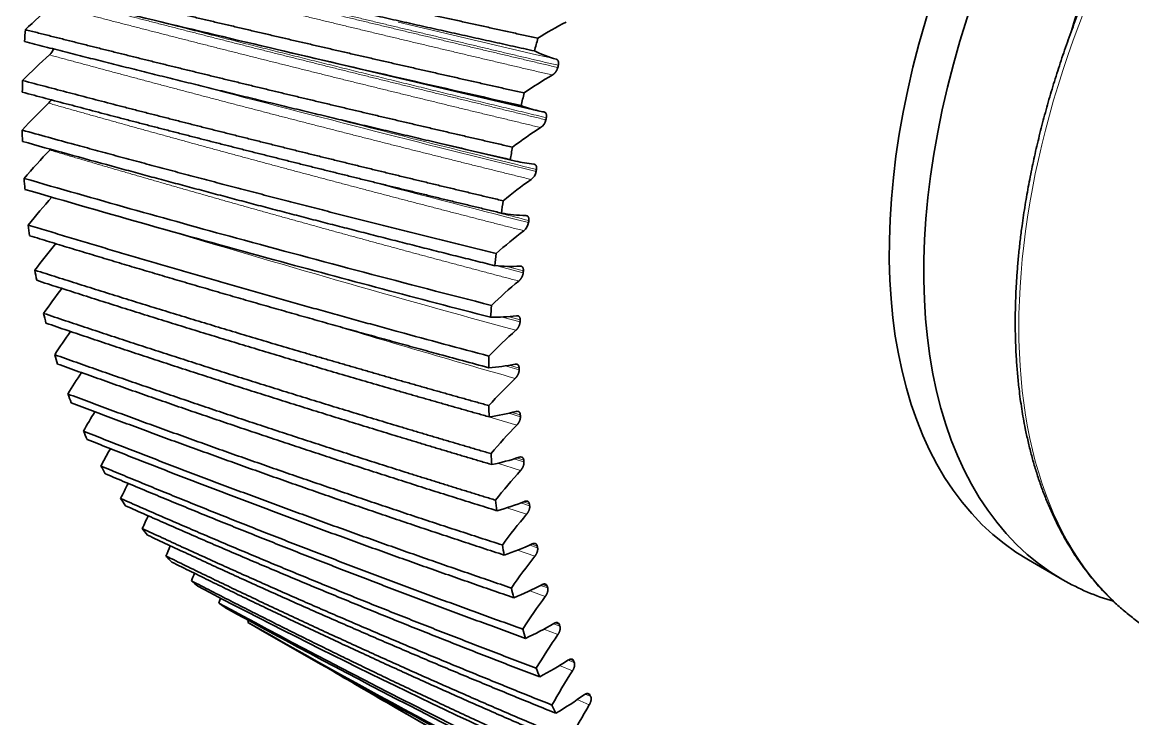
# Model space of a CAD drawing. Extents: x 228 to 1870, y -35 to 994.
# Drawn here: x 810.9 to 901.8, y 823.6 to 880.5 of the extents above; entities that cross this region are included whole.
import ezdxf

# ---------------------------------------------------------------- set-up
doc = ezdxf.new("R2010")
doc.units = 0
doc.layers.get('0').update_dxf_attribs({"lineweight": 13})

# ---------------------------------------------------------------- blocks, each defined once
blk = doc.blocks.new('BLOCK15')
at = {"color": 7, "lineweight": 35}
for p, q in [((-11.215, -50.783), (10.165, -55.798)), ((11.762, -52.258), (11.784, -52.17)), ((11.784, -52.17), (11.806, -52.082)), ((10.789, -56.539), (10.807, -56.451)), ((10.807, -56.451), (10.825, -56.364)), ((-29.747, -58.948), (-29.806, -59.013)), ((2.054, -58.444), (8.306, -59.91)), ((9.83, -60.167), (9.794, -60.161)), ((9.991, -60.773), (10.006, -60.686)), ((10.006, -60.686), (10.021, -60.6)), ((9.372, -64.948), (9.383, -64.863)), ((9.383, -64.863), (9.394, -64.778)), ((8.933, -69.053), (8.94, -68.97)), ((8.94, -68.97), (8.947, -68.886)), ((8.675, -73.075), (8.678, -72.993)), ((8.678, -72.993), (8.682, -72.912)), ((8.598, -76.923), (8.598, -76.843)), ((8.598, -77.002), (8.598, -76.923)), ((8.7, -80.746), (8.696, -80.669)), ((8.704, -80.824), (8.7, -80.746)), ((8.984, -84.453), (8.977, -84.378)), ((8.992, -84.527), (8.984, -84.453)), ((9.45, -88.031), (9.438, -87.959)), ((9.461, -88.103), (9.45, -88.031)), ((10.094, -91.471), (10.079, -91.402)), ((10.109, -91.54), (10.094, -91.471)), ((53.111, -94.172), (50.283, -92.539)), ((10.917, -94.763), (10.898, -94.697)), ((10.936, -94.829), (10.917, -94.763)), ((-15.84, -95.668), (-15.975, -96.066)), ((-13.545, -97.49), (-13.594, -97.651)), ((-13.158, -97.908), (-12.43, -98.328)), ((11.915, -97.896), (11.893, -97.834)), ((11.937, -97.959), (11.915, -97.896)), ((13.086, -100.862), (13.06, -100.803)), ((13.111, -100.921), (13.086, -100.862)), ((14.425, -103.652), (14.396, -103.596)), ((-2.238, -104.212), (0.837, -105.987)), ((14.454, -103.707), (14.425, -103.652))]:
    blk.add_line(p, q, dxfattribs=at)
at = {"color": 7, "lineweight": 13}
for p, q in [((6.784, -68.484), (8.933, -69.053)), ((7.585, -68.526), (8.947, -68.886)), ((7.208, -72.672), (8.675, -73.075)), ((7.69, -72.64), (8.682, -72.912)), ((7.452, -76.674), (8.598, -77.002)), ((7.807, -76.618), (8.598, -76.843)), ((5.742, -80.722), (8.404, -81.52)), ((7.755, -80.54), (8.704, -80.824)), ((8.036, -80.472), (8.696, -80.669)), ((8.178, -84.273), (8.992, -84.527)), ((8.408, -84.201), (8.977, -84.378)), ((6.833, -84.637), (8.717, -85.227)), ((8.747, -87.87), (9.461, -88.103)), ((8.937, -87.796), (9.438, -87.959)), ((7.593, -88.274), (9.211, -88.805)), ((8.462, -91.75), (9.886, -92.241)), ((9.473, -91.322), (10.109, -91.54)), ((9.631, -91.249), (10.079, -91.402)), ((9.463, -95.065), (10.74, -95.527)), ((10.359, -94.621), (10.936, -94.829)), ((10.494, -94.552), (10.898, -94.697)), ((11.409, -97.758), (11.937, -97.959)), ((11.531, -97.697), (11.893, -97.834)), ((10.61, -98.211), (11.769, -98.652)), ((12.626, -100.727), (13.111, -100.921)), ((12.739, -100.675), (13.06, -100.803)), ((11.907, -101.181), (12.971, -101.608)), ((14.01, -103.521), (14.454, -103.707)), ((14.117, -103.48), (14.396, -103.596)), ((13.356, -103.969), (14.343, -104.386))]:
    blk.add_line(p, q, dxfattribs=at)
at = {"color": 7, "lineweight": 35}
for centre, radius, start, end in [((403.003, 1716.785), 1815.454, 256.152178, 256.811121), ((-3.187, -79.25), 41.533, 129.45526, 133.57321), ((25.96, -74.8), 29.534, 117.23245, 122.40519), ((-30.551, -50.417), 1.077, 311.42349, 342.73883), ((512.172, 2182.352), 2293.649, 256.809488, 257.321704), ((-0.72, -83.975), 43.823, 131.64064, 135.61374), ((14.59, -41.2), 10.799, 243.99486, 254.11187), ((27.297, -80.563), 31.971, 119.99201, 124.89831), ((1.877, -88.386), 45.976, 133.74586, 137.59383), ((-30.726, -54.329), 1.171, 313.95001, 330.84), ((12.782, -44.696), 11.407, 249.40558, 256.73126), ((12.445, -46.112), 9.951, 256.74693, 259.46563), ((28.92, -86.186), 34.444, 122.60596, 127.27437), ((9.787, -56.322), 1.025, 304.00239, 347.8215), ((286.523, 1093.737), 1194.392, 254.529552, 254.742277), ((285.883, 1078.452), 1180.381, 254.374456, 254.743706), ((4.564, -92.458), 47.957, 135.78154, 139.52272), ((482.025, 1987.683), 2101.668, 256.798495, 256.9612), ((11.156, -47.764), 12.476, 254.7076, 256.79881), ((10.975, -48.589), 11.632, 256.73973, 264.17169), ((8.974, -60.582), 1.035, 305.88102, 349.38806), ((284.182, 1029.661), 1135.858, 253.841838, 254.752968), ((30.804, -91.63), 36.92, 125.08966, 129.54685), ((283.789, 1015.473), 1122.97, 253.675481, 254.757177), ((7.299, -96.169), 49.73, 137.96542, 141.40757), ((9.404, -51.78), 12.592, 259.67335, 268.80456), ((9.124, -64.716), 0.347, 76.22466, 87.22755), ((8.346, -64.786), 1.04, 307.66485, 351.03222), ((334.292, 1213.834), 1326.726, 254.756755, 255.688386), ((32.921, -96.856), 39.364, 127.45747, 131.72816), ((11.054, -100.288), 52.546, 140.22296, 143.22932), ((332.788, 1194.867), 1308.935, 254.752331, 255.554772), ((7.902, -54.959), 13.571, 264.55381, 273.23989), ((8.682, -68.851), 0.343, 76.18755, 92.16816), ((35.236, -101.829), 41.738, 129.72274, 133.8298), ((14.221, -103.506), 54.342, 142.37884, 145.04565), ((6.473, -57.947), 14.743, 269.20532, 277.42446), ((8.42, -72.905), 0.341, 76.22986, 96.99237), ((17.248, -106.235), 55.736, 144.47964, 146.84615), ((328.335, 1134.466), 1252.486, 254.742859, 255.093017), ((37.715, -106.514), 44.007, 131.89779, 135.86237), ((327.143, 1116.944), 1236.172, 254.741648, 254.947927), ((20.122, -108.501), 56.742, 146.54169, 148.63655), ((5.098, -60.742), 16.105, 273.61244, 281.36079), ((8.339, -76.866), 0.341, 76.33601, 101.67036), ((40.318, -110.883), 46.135, 133.99401, 137.83568), ((22.819, -110.317), 57.357, 148.57908, 150.42326), ((3.759, -63.343), 17.655, 277.77011, 285.05782), ((8.442, -80.722), 0.343, 76.47217, 106.18884), ((43.007, -114.91), 48.087, 136.02193, 139.75888), ((25.312, -111.701), 57.578, 150.60475, 152.2129), ((2.444, -65.756), 19.385, 281.68151, 288.52875), ((8.726, -84.462), 0.347, 76.61104, 110.54071), ((45.743, -118.576), 49.83, 137.9913, 141.64052), ((27.582, -112.67), 57.403, 152.63135, 154.01225), ((1.145, -67.99), 21.284, 285.35588, 291.78933), ((29.614, -113.248), 56.839, 154.67025, 155.82826), ((48.486, -121.864), 51.336, 139.91123, 143.48869), ((31.402, -113.463), 55.9, 156.73502, 157.66808), ((-0.143, -70.058), 23.337, 288.80645, 294.85653), ((51.2, -124.764), 52.579, 141.79022, 145.31105), ((32.95, -113.345), 54.61, 158.83847, 159.53916), ((10.653, -94.751), 0.25, 12.34707, 67.6253), ((262.104, 440.753), 604.153, 242.409446, 245.834219), ((-1.418, -71.973), 25.527, 292.04889, 297.74764), ((267.884, 425.953), 594.207, 241.463916, 244.937114), ((53.851, -127.27), 53.537, 143.63631, 147.11498), ((270.008, 422.306), 592.108, 241.178562, 244.661816), ((277.137, 410.547), 585.483, 240.226923, 243.743523), ((-2.673, -73.753), 27.832, 295.10001, 300.4796), ((11.659, -97.905), 0.244, 17.00636, 67.51161), ((279.75, 407.909), 584.504, 240.008147, 243.4622), ((56.409, -129.382), 54.194, 145.45717, 148.90764), ((-3.897, -75.417), 30.224, 297.97689, 303.06861), ((12.839, -100.891), 0.238, 21.78407, 67.17472), ((287.562, 397.736), 579.6, 239.418001, 239.999903), ((58.845, -131.104), 54.538, 147.26013, 150.69606), ((-5.072, -76.985), 32.676, 300.69629, 305.52994), ((14.189, -103.7), 0.232, 26.64918, 66.62351), ((288.731, 399.816), 581.986, 240.002688, 242.526053), ((61.138, -132.445), 54.563, 149.05236, 152.48722)]:
    blk.add_arc(centre, radius, start, end, dxfattribs=at)
at = {"color": 7, "lineweight": 13}
for centre, radius, start, end in [((649.464, 2697.982), 2822.579, 256.670208, 256.939826), ((438.188, 1675.423), 1788.219, 255.212939, 256.14568), ((463.556, 1778.543), 1894.239, 255.576387, 256.147162), ((421.655, 1552.717), 1669.376, 255.19412, 255.701806), ((443.998, 1642.06), 1761.3, 255.566738, 255.714608), ((328.713, 1097.95), 1214.719, 253.278057, 254.707137), ((325.231, 1033.003), 1155.035, 253.256257, 254.072956)]:
    blk.add_arc(centre, radius, start, end, dxfattribs=at)
blk.add_ellipse((88.388, -51.031), major_axis=(-27.5, -47.631), ratio=0.57735, start_param=3.141633, end_param=6.283225, dxfattribs=at)
at = {"color": 7, "lineweight": 35}
for centre, major_axis, start_param, end_param in [((77.782, -44.907), (27.5, 47.631), 0.785398, 3.141633), ((80.61, -46.54), (27.5, 47.631), 0.785398, 3.141633), ((80.61, -46.54), (20.5, 35.507), 1.1765, 1.965092), ((32.527, -18.779), (-45.685, -79.128), 5.406953, 5.419509), ((70.711, -40.825), (45.685, 79.128), 2.001149, 2.013706), ((32.527, -18.779), (-45.685, -79.128), 5.461118, 5.473675), ((70.711, -40.825), (45.685, 79.128), 2.055315, 2.067871), ((32.527, -18.779), (-45.685, -79.128), 5.515284, 5.52784), ((70.711, -40.825), (45.685, 79.128), 2.10948, 2.122036), ((32.527, -18.779), (-45.685, -79.128), 5.569449, 5.582005), ((70.711, -40.825), (45.685, 79.128), 2.163645, 2.176202), ((32.527, -18.779), (-45.685, -79.128), 5.623614, 5.636171), ((70.711, -40.825), (45.685, 79.128), 2.217811, 2.230367), ((32.527, -18.779), (-45.685, -79.128), 5.67778, 5.690336), ((70.711, -40.825), (45.685, 79.128), 2.271976, 2.284533), ((32.527, -18.779), (-45.685, -79.128), 5.731945, 5.744502), ((32.527, -18.779), (-45.685, -79.128), 5.786111, 5.798667), ((70.711, -40.825), (45.685, 79.128), 2.326142, 2.338698), ((32.527, -18.779), (-45.685, -79.128), 5.840276, 5.852832), ((70.711, -40.825), (45.685, 79.128), 2.380307, 2.392863), ((32.527, -18.779), (-45.685, -79.128), 5.894441, 5.906998), ((70.711, -40.825), (45.685, 79.128), 2.434472, 2.447029), ((32.527, -18.779), (-45.685, -79.128), 5.948607, 5.961163), ((32.527, -18.779), (-45.685, -79.128), 6.002772, 6.015329), ((70.711, -40.825), (45.685, 79.128), 2.488638, 2.501194), ((32.527, -18.779), (-45.685, -79.128), 6.056937, 6.069494), ((70.711, -40.825), (45.685, 79.128), 2.542803, 2.55536), ((32.527, -18.779), (-45.685, -79.128), 6.111103, 6.123659), ((32.527, -18.779), (-45.685, -79.128), 6.165268, 6.177825), ((80.61, -46.54), (27.5, 47.631), 3.141633, 3.282226), ((70.711, -40.825), (45.685, 79.128), 2.596968, 2.609525), ((32.527, -18.779), (-45.685, -79.128), 6.219434, 6.23199), ((32.527, -18.779), (-45.685, -79.128), 6.273599, 6.283185), ((70.711, -40.825), (45.685, 79.128), 2.651134, 2.66369), ((70.711, -40.825), (45.685, 79.128), 2.705299, 2.717856), ((70.711, -40.825), (45.685, 79.128), 2.759465, 2.772021)]:
    blk.add_ellipse(centre, major_axis=major_axis, ratio=0.57735, start_param=start_param, end_param=end_param, dxfattribs=at)
for points, degree, knots in [([(87.888, -6.074), (87.666, -6.203), (87.221, -6.464), (86.557, -6.867), (85.894, -7.283), (85.231, -7.711), (84.57, -8.152), (83.91, -8.605), (83.251, -9.07), (82.604, -9.54), (81.968, -10.014), (81.219, -10.587), (80.349, -11.274), (79.364, -12.084), (78.384, -12.919), (77.524, -13.68), (76.78, -14.359), (76.149, -14.948), (75.521, -15.547), (74.897, -16.157), (74.276, -16.777), (73.66, -17.406), (73.048, -18.045), (72.44, -18.693), (71.837, -19.351), (71.239, -20.018), (70.646, -20.693), (70.058, -21.378), (69.475, -22.07), (68.897, -22.771), (68.325, -23.48), (67.759, -24.197), (67.199, -24.922), (66.644, -25.654), (66.096, -26.393), (65.555, -27.14), (65.02, -27.893), (64.491, -28.652), (63.969, -29.419), (63.455, -30.191), (62.947, -30.969), (62.447, -31.753), (61.954, -32.543), (61.469, -33.337), (60.991, -34.137), (60.521, -34.942), (60.059, -35.751), (59.605, -36.565), (59.16, -37.382), (58.722, -38.204), (58.294, -39.029), (57.873, -39.858), (57.462, -40.69), (57.059, -41.525), (56.666, -42.362), (56.281, -43.202), (55.905, -44.045), (55.539, -44.889), (55.182, -45.735), (54.835, -46.582), (54.497, -47.431), (54.169, -48.281), (53.851, -49.132), (53.542, -49.983), (53.244, -50.835), (52.956, -51.686), (52.677, -52.538), (52.409, -53.389), (52.151, -54.239), (51.904, -55.088), (51.667, -55.937), (51.441, -56.784), (51.225, -57.629), (51.019, -58.473), (50.825, -59.314), (50.641, -60.153), (50.468, -60.99), (50.306, -61.824), (50.155, -62.654), (50.013, -63.493), (49.88, -64.341), (49.741, -65.313), (49.603, -66.398), (49.475, -67.594), (49.371, -68.78), (49.3, -69.83), (49.254, -70.745), (49.225, -71.527), (49.208, -72.304), (49.203, -73.074), (49.208, -73.839), (49.225, -74.597), (49.254, -75.348), (49.291, -76.055), (49.336, -76.716), (49.387, -77.333), (49.445, -77.945), (49.52, -78.626), (49.615, -79.374), (49.735, -80.187), (49.869, -80.99), (50.004, -81.7), (50.133, -82.319), (50.253, -82.852), (50.379, -83.378), (50.512, -83.899), (50.653, -84.414), (50.801, -84.922), (50.956, -85.425), (51.119, -85.926), (51.291, -86.424), (51.473, -86.924), (51.665, -87.424), (51.867, -87.921), (52.077, -88.412), (52.295, -88.894), (52.52, -89.37), (52.753, -89.837), (52.994, -90.296), (53.283, -90.822), (53.644, -91.438), (54.085, -92.139), (54.568, -92.845), (55.072, -93.527), (55.559, -94.136), (56.025, -94.677), (56.448, -95.14), (56.868, -95.571), (57.281, -95.973), (57.705, -96.362), (58.135, -96.735), (58.573, -97.091), (59.016, -97.433), (59.469, -97.76), (59.932, -98.075), (60.404, -98.377), (60.726, -98.569), (60.888, -98.662)], 3, [0, 0, 0, 0, 0.770653, 1.547432, 2.330283, 3.119144, 3.913946, 4.71462, 5.521086, 6.333246, 7.113923, 7.89962, 9.162872, 10.438364, 11.725719, 13.024548, 13.883535, 14.747229, 15.615363, 16.487933, 17.364674, 18.245569, 19.130364, 20.01902, 20.91128, 21.8071, 22.706237, 23.608622, 24.514018, 25.422341, 26.33336, 27.246978, 28.162974, 29.081237, 30.001546, 30.923782, 31.847733, 32.773267, 33.700177, 34.628323, 35.557507, 36.487575, 37.418335, 38.349626, 39.281263, 40.213078, 41.144893, 42.076531, 43.007822, 43.938581, 44.868648, 45.797831, 46.725978, 47.652889, 48.578424, 49.502378, 50.424612, 51.34492, 52.263181, 53.179176, 54.092795, 55.003815, 55.912137, 56.817533, 57.719919, 58.619057, 59.51488, 60.407144, 61.295796, 62.180586, 63.061473, 63.938206, 64.810785, 65.678928, 66.542634, 67.401634, 68.255956, 69.105316, 69.949759, 70.788998, 71.6583, 72.521819, 73.736684, 74.939369, 76.129562, 77.30702, 78.095866, 78.878724, 79.655512, 80.426172, 81.190658, 81.948923, 82.700933, 83.446628, 84.070394, 84.689522, 85.30421, 85.914415, 86.744722, 87.56658, 88.379998, 89.185037, 89.734226, 90.279505, 90.820971, 91.358388, 91.892148, 92.421922, 92.948125, 93.47042, 94.001007, 94.527847, 95.068863, 95.605997, 96.139291, 96.668823, 97.194682, 97.716951, 98.235728, 98.751111, 99.514866, 100.37862, 101.233872, 102.081197, 102.921237, 103.573896, 104.22287, 104.802126, 105.378698, 105.953301, 106.525791, 107.086865, 107.646469, 108.205091, 108.762822, 109.325035, 109.886944, 109.886944, 109.886944, 109.886944]), ([(11.806, -52.082), (11.82, -52.022), (11.829, -51.964), (11.832, -51.909), (11.826, -51.805), (11.798, -51.722), (11.778, -51.686), (11.74, -51.641), (11.691, -51.61), (11.673, -51.6), (11.654, -51.593), (11.634, -51.586)], 5, [0, 0, 0, 0, 0, 0, 0.525209, 0.525209, 0.525209, 1.046455, 1.046455, 1.046455, 1.316346, 1.316346, 1.316346, 1.316346, 1.316346, 1.316346]), ([(11.315, -52.874), (11.366, -52.843), (11.414, -52.809), (11.461, -52.77), (11.547, -52.684), (11.622, -52.581), (11.656, -52.525), (11.701, -52.438), (11.735, -52.349), (11.746, -52.319), (11.755, -52.288), (11.762, -52.258)], 5, [0, 0, 0, 0, 0, 0, 0.531407, 0.531407, 0.531407, 1.052069, 1.052069, 1.052069, 1.315353, 1.315353, 1.315353, 1.315353, 1.315353, 1.315353]), ([(10.825, -56.364), (10.838, -56.305), (10.844, -56.247), (10.844, -56.193), (10.833, -56.093), (10.801, -56.014), (10.779, -55.981), (10.738, -55.941), (10.686, -55.914), (10.667, -55.906), (10.647, -55.9), (10.626, -55.895)], 5, [0, 0, 0, 0, 0, 0, 0.525209, 0.525209, 0.525209, 1.046456, 1.046456, 1.046456, 1.316347, 1.316347, 1.316347, 1.316347, 1.316347, 1.316347]), ([(10.021, -60.6), (10.031, -60.542), (10.034, -60.485), (10.032, -60.433), (10.016, -60.337), (9.979, -60.262), (9.955, -60.232), (9.916, -60.2), (9.869, -60.179), (9.856, -60.175), (9.843, -60.171), (9.83, -60.167)], 5, [0, 0, 0, 0, 0, 0, 0.525209, 0.525209, 0.525209, 1.046456, 1.046456, 1.046456, 1.225369, 1.225369, 1.225369, 1.225369, 1.225369, 1.225369]), ([(9.394, -64.778), (9.401, -64.721), (9.403, -64.666), (9.398, -64.615), (9.377, -64.523), (9.335, -64.453), (9.309, -64.426), (9.272, -64.401), (9.229, -64.385), (9.222, -64.383), (9.215, -64.38), (9.207, -64.379)], 5, [0, 0, 0, 0, 0, 0, 0.525209, 0.525209, 0.525209, 1.046456, 1.046456, 1.046456, 1.148913, 1.148913, 1.148913, 1.148913, 1.148913, 1.148913]), ([(8.563, -69.726), (8.612, -69.684), (8.658, -69.639), (8.701, -69.591), (8.779, -69.49), (8.841, -69.377), (8.868, -69.318), (8.9, -69.228), (8.921, -69.14), (8.926, -69.11), (8.93, -69.081), (8.933, -69.053)], 5, [0, 0, 0, 0, 0, 0, 0.531407, 0.531407, 0.531407, 1.052069, 1.052069, 1.052069, 1.315353, 1.315353, 1.315353, 1.315353, 1.315353, 1.315353]), ([(8.947, -68.886), (8.952, -68.83), (8.951, -68.776), (8.943, -68.727), (8.918, -68.639), (8.872, -68.575), (8.844, -68.551), (8.809, -68.532), (8.77, -68.52), (8.768, -68.519), (8.766, -68.519), (8.763, -68.518)], 5, [0, 0, 0, 0, 0, 0, 0.525209, 0.525209, 0.525209, 1.046456, 1.046456, 1.046456, 1.077344, 1.077344, 1.077344, 1.077344, 1.077344, 1.077344]), ([(8.682, -72.912), (8.684, -72.857), (8.68, -72.805), (8.67, -72.758), (8.641, -72.677), (8.593, -72.62), (8.566, -72.599), (8.535, -72.583), (8.501, -72.574)], 5, [0, 0, 0, 0, 0, 0, 0.525209, 0.525209, 0.525209, 1.009498, 1.009498, 1.009498, 1.009498, 1.009498, 1.009498]), ([(8.327, -73.758), (8.375, -73.713), (8.421, -73.666), (8.463, -73.616), (8.538, -73.511), (8.596, -73.397), (8.62, -73.337), (8.649, -73.248), (8.666, -73.16), (8.671, -73.131), (8.673, -73.103), (8.675, -73.075)], 5, [0, 0, 0, 0, 0, 0, 0.531407, 0.531407, 0.531407, 1.052069, 1.052069, 1.052069, 1.315352, 1.315352, 1.315352, 1.315352, 1.315352, 1.315352]), ([(8.274, -77.693), (8.321, -77.646), (8.366, -77.596), (8.406, -77.545), (8.478, -77.437), (8.532, -77.321), (8.555, -77.261), (8.58, -77.172), (8.594, -77.086), (8.597, -77.057), (8.598, -77.029), (8.598, -77.002)], 5, [0, 0, 0, 0, 0, 0, 0.531407, 0.531407, 0.531407, 1.052069, 1.052069, 1.052069, 1.315352, 1.315352, 1.315352, 1.315352, 1.315352, 1.315352]), ([(8.598, -76.843), (8.598, -76.789), (8.591, -76.739), (8.579, -76.694), (8.547, -76.623), (8.5, -76.573), (8.476, -76.556), (8.449, -76.543), (8.42, -76.535)], 5, [0, 0, 0, 0, 0, 0, 0.525209, 0.525209, 0.525209, 0.944386, 0.944386, 0.944386, 0.944386, 0.944386, 0.944386]), ([(8.404, -81.52), (8.45, -81.47), (8.493, -81.419), (8.533, -81.365), (8.602, -81.255), (8.652, -81.138), (8.672, -81.079), (8.694, -80.99), (8.704, -80.905), (8.705, -80.877), (8.706, -80.85), (8.704, -80.824)], 5, [0, 0, 0, 0, 0, 0, 0.531407, 0.531407, 0.531407, 1.052069, 1.052069, 1.052069, 1.315353, 1.315353, 1.315353, 1.315353, 1.315353, 1.315353]), ([(8.696, -80.669), (8.694, -80.617), (8.685, -80.569), (8.67, -80.526), (8.637, -80.464), (8.59, -80.421), (8.569, -80.407), (8.547, -80.396), (8.522, -80.389)], 5, [0, 0, 0, 0, 0, 0, 0.525209, 0.525209, 0.525209, 0.8810633, 0.8810633, 0.8810633, 0.8810633, 0.8810633, 0.8810633]), ([(8.717, -85.227), (8.762, -85.176), (8.804, -85.122), (8.842, -85.067), (8.907, -84.955), (8.953, -84.837), (8.971, -84.778), (8.989, -84.69), (8.995, -84.607), (8.996, -84.579), (8.995, -84.553), (8.992, -84.527)], 5, [0, 0, 0, 0, 0, 0, 0.531407, 0.531407, 0.531407, 1.052069, 1.052069, 1.052069, 1.315352, 1.315352, 1.315352, 1.315352, 1.315352, 1.315352]), ([(8.977, -84.378), (8.971, -84.328), (8.96, -84.282), (8.943, -84.241), (8.909, -84.187), (8.863, -84.15), (8.845, -84.14), (8.827, -84.131), (8.807, -84.125)], 5, [0, 0, 0, 0, 0, 0, 0.525209, 0.525209, 0.525209, 0.8188419, 0.8188419, 0.8188419, 0.8188419, 0.8188419, 0.8188419]), ([(9.273, -87.732), (9.254, -87.726), (9.233, -87.722), (9.211, -87.72), (9.167, -87.721), (9.119, -87.73), (9.095, -87.736), (9.07, -87.744), (9.045, -87.753)], 5, [0.7571595, 0.7571595, 0.7571595, 0.7571595, 0.7571595, 0.7571595, 1.0464555, 1.0464555, 1.0464555, 1.3163465, 1.3163465, 1.3163465, 1.3163465, 1.3163465, 1.3163465]), ([(9.211, -88.805), (9.255, -88.751), (9.296, -88.696), (9.332, -88.639), (9.394, -88.525), (9.435, -88.407), (9.451, -88.348), (9.466, -88.261), (9.468, -88.18), (9.467, -88.153), (9.465, -88.128), (9.461, -88.103)], 5, [0, 0, 0, 0, 0, 0, 0.531407, 0.531407, 0.531407, 1.052069, 1.052069, 1.052069, 1.315353, 1.315353, 1.315353, 1.315353, 1.315353, 1.315353]), ([(9.438, -87.959), (9.43, -87.911), (9.417, -87.867), (9.397, -87.829), (9.362, -87.783), (9.318, -87.752), (9.304, -87.744), (9.289, -87.737), (9.273, -87.732)], 5, [0, 0, 0, 0, 0, 0, 0.525209, 0.525209, 0.525209, 0.7571595, 0.7571595, 0.7571595, 0.7571595, 0.7571595, 0.7571595]), ([(9.921, -91.201), (9.897, -91.193), (9.872, -91.188), (9.845, -91.187), (9.795, -91.191), (9.741, -91.205), (9.717, -91.212), (9.692, -91.222), (9.666, -91.233)], 5, [0.6952784, 0.6952784, 0.6952784, 0.6952784, 0.6952784, 0.6952784, 1.0464555, 1.0464555, 1.0464555, 1.3163465, 1.3163465, 1.3163465, 1.3163465, 1.3163465, 1.3163465]), ([(9.886, -92.241), (9.929, -92.186), (9.968, -92.129), (10.002, -92.071), (10.06, -91.955), (10.097, -91.838), (10.11, -91.779), (10.122, -91.694), (10.12, -91.614), (10.118, -91.589), (10.115, -91.564), (10.109, -91.54)], 5, [0, 0, 0, 0, 0, 0, 0.531407, 0.531407, 0.531407, 1.052069, 1.052069, 1.052069, 1.315352, 1.315352, 1.315352, 1.315352, 1.315352, 1.315352]), ([(10.079, -91.402), (10.069, -91.356), (10.053, -91.314), (10.031, -91.279), (9.996, -91.24), (9.954, -91.215), (9.943, -91.209), (9.932, -91.205), (9.921, -91.201)], 5, [0, 0, 0, 0, 0, 0, 0.5252089, 0.5252089, 0.5252089, 0.6952784, 0.6952784, 0.6952784, 0.6952784, 0.6952784, 0.6952784]), ([(10.748, -94.52), (10.72, -94.51), (10.69, -94.505), (10.658, -94.504), (10.602, -94.512), (10.542, -94.531), (10.517, -94.541), (10.492, -94.552), (10.467, -94.565)], 5, [0.632492, 0.632492, 0.632492, 0.632492, 0.632492, 0.632492, 1.0464555, 1.0464555, 1.0464555, 1.3163465, 1.3163465, 1.3163465, 1.3163465, 1.3163465, 1.3163465]), ([(10.74, -95.527), (10.781, -95.47), (10.818, -95.412), (10.851, -95.353), (10.905, -95.236), (10.937, -95.119), (10.948, -95.06), (10.956, -94.977), (10.95, -94.9), (10.947, -94.875), (10.942, -94.851), (10.936, -94.829)], 5, [0, 0, 0, 0, 0, 0, 0.531407, 0.531407, 0.531407, 1.052069, 1.052069, 1.052069, 1.315352, 1.315352, 1.315352, 1.315352, 1.315352, 1.315352]), ([(11.752, -97.68), (11.72, -97.668), (11.685, -97.662), (11.648, -97.663), (11.586, -97.675), (11.52, -97.7), (11.495, -97.712), (11.47, -97.724), (11.444, -97.739)], 5, [0.5680445, 0.5680445, 0.5680445, 0.5680445, 0.5680445, 0.5680445, 1.0464555, 1.0464555, 1.0464555, 1.3163465, 1.3163465, 1.3163465, 1.3163465, 1.3163465, 1.3163465]), ([(11.769, -98.652), (11.808, -98.593), (11.844, -98.534), (11.875, -98.474), (11.925, -98.356), (11.952, -98.24), (11.961, -98.183), (11.965, -98.101), (11.955, -98.027), (11.951, -98.003), (11.945, -97.98), (11.937, -97.959)], 5, [0, 0, 0, 0, 0, 0, 0.531407, 0.531407, 0.531407, 1.052069, 1.052069, 1.052069, 1.315352, 1.315352, 1.315352, 1.315352, 1.315352, 1.315352]), ([(12.931, -100.673), (12.93, -100.672), (12.928, -100.671), (12.926, -100.671), (12.89, -100.657), (12.849, -100.652), (12.808, -100.655), (12.742, -100.671), (12.671, -100.703), (12.646, -100.716), (12.621, -100.73), (12.595, -100.746)], 5, [0.5020515, 0.5020515, 0.5020515, 0.5020515, 0.5020515, 0.5020515, 0.5252089, 0.5252089, 0.5252089, 1.0464555, 1.0464555, 1.0464555, 1.3163465, 1.3163465, 1.3163465, 1.3163465, 1.3163465, 1.3163465]), ([(12.971, -101.608), (13.009, -101.548), (13.042, -101.487), (13.071, -101.427), (13.117, -101.308), (13.14, -101.193), (13.146, -101.137), (13.146, -101.057), (13.133, -100.986), (13.127, -100.963), (13.12, -100.941), (13.111, -100.921)], 5, [0, 0, 0, 0, 0, 0, 0.531407, 0.531407, 0.531407, 1.052069, 1.052069, 1.052069, 1.315353, 1.315353, 1.315353, 1.315353, 1.315353, 1.315353]), ([(14.281, -103.488), (14.275, -103.485), (14.269, -103.483), (14.262, -103.481), (14.22, -103.469), (14.173, -103.466), (14.131, -103.472), (14.064, -103.493), (13.992, -103.529), (13.967, -103.544), (13.942, -103.56), (13.917, -103.577)], 5, [0.4348337, 0.4348337, 0.4348337, 0.4348337, 0.4348337, 0.4348337, 0.5252089, 0.5252089, 0.5252089, 1.0464555, 1.0464555, 1.0464555, 1.3163465, 1.3163465, 1.3163465, 1.3163465, 1.3163465, 1.3163465]), ([(14.343, -104.386), (14.379, -104.324), (14.41, -104.263), (14.437, -104.202), (14.478, -104.083), (14.496, -103.969), (14.5, -103.914), (14.496, -103.836), (14.48, -103.768), (14.473, -103.746), (14.464, -103.726), (14.454, -103.707)], 5, [0, 0, 0, 0, 0, 0, 0.531407, 0.531407, 0.531407, 1.052069, 1.052069, 1.052069, 1.315353, 1.315353, 1.315353, 1.315353, 1.315353, 1.315353])]:
    blk.add_open_spline(points, degree=degree, knots=knots, dxfattribs=at)
for points in [[(10.132, -49.865), (1.826, -48.048), (-6.423, -46.216), (-14.612, -44.365), (-22.739, -42.489), (-30.804, -40.583)], [(-24.483, -43.123), (-17.688, -44.717), (-10.856, -46.289), (-3.987, -47.842), (2.917, -49.38), (9.855, -50.906)], [(9.005, -54.341), (0.801, -52.505), (-7.343, -50.649), (-15.427, -48.768), (-23.447, -46.856), (-31.403, -44.91)], [(8.059, -58.777), (-0.041, -56.914), (-8.079, -55.026), (-16.056, -53.108), (-23.968, -51.154), (-31.815, -49.16)], [(-31.883, -50.133), (-25.177, -51.853), (-18.429, -53.541), (-11.641, -55.2), (-4.813, -56.833), (2.054, -58.444)], [(7.297, -63.161), (-0.697, -61.264), (-8.629, -59.336), (-16.498, -57.373), (-24.301, -55.37), (-32.038, -53.321)], [(-32.062, -54.271), (-24.334, -56.339), (-16.547, -58.357), (-8.703, -60.331), (-0.805, -62.266), (7.147, -64.168)], [(6.72, -67.479), (-0.27, -65.761), (-7.218, -64.013), (-14.123, -62.232), (-20.982, -60.414), (-27.795, -58.555)], [(-24.719, -60.331), (-18.527, -62.02), (-12.297, -63.676), (-6.03, -65.301), (0.274, -66.898), (6.614, -68.469)], [(-1.259, -73.876), (-7.397, -72.201), (-13.498, -70.494), (-19.561, -68.751), (-25.585, -66.97), (-31.57, -65.148)], [(-31.463, -66.015), (-24.901, -68.036), (-18.291, -70.006), (-11.634, -71.93), (-4.931, -73.811), (1.817, -75.652)], [(6.122, -79.914), (-1.443, -77.809), (-8.942, -75.652), (-16.375, -73.441), (-23.74, -71.169), (-31.037, -68.834)], [(-30.887, -69.668), (-23.601, -72.028), (-16.254, -74.32), (-8.845, -76.549), (-1.378, -78.719), (6.146, -80.836)], [(6.301, -83.846), (-1.157, -81.671), (-8.548, -79.44), (-15.873, -77.15), (-23.129, -74.796), (-30.318, -72.372)], [(-30.125, -73.171), (-22.948, -75.619), (-15.709, -77.996), (-8.408, -80.306), (-1.049, -82.552), (6.369, -84.74)], [(6.669, -87.651), (-0.682, -85.4), (-7.966, -83.089), (-15.183, -80.714), (-22.332, -78.27), (-29.414, -75.754)], [(-29.179, -76.514), (-22.109, -79.057), (-14.978, -81.525), (-7.785, -83.921), (-0.532, -86.249), (6.781, -88.514)], [(7.224, -91.319), (-0.02, -88.986), (-7.198, -86.588), (-14.309, -84.122), (-21.352, -81.583), (-28.329, -78.968)], [(-28.051, -79.689), (-21.088, -82.331), (-14.063, -84.895), (-6.975, -87.383), (0.172, -89.8), (7.38, -92.149)], [(7.966, -94.84), (0.827, -92.418), (-6.246, -89.927), (-13.253, -87.364), (-20.192, -84.725), (-27.065, -82.006)], [(-26.747, -82.684), (-19.888, -85.432), (-12.967, -88.097), (-5.983, -90.683), (1.061, -93.194), (8.165, -95.633)], [(8.893, -98.201), (1.856, -95.685), (-5.113, -93.096), (-12.017, -90.431), (-18.854, -87.686), (-25.626, -84.859)], [(-25.268, -85.493), (-18.511, -88.35), (-11.692, -91.121), (-4.811, -93.811), (2.131, -96.421), (9.133, -98.957)], [(10, -101.395), (3.065, -98.778), (-3.803, -96.086), (-10.606, -93.313), (-17.344, -90.458), (-24.017, -87.517)], [(-23.62, -88.105), (-16.962, -91.076), (-10.243, -93.959), (-3.461, -96.757), (3.38, -99.473), (10.282, -102.11)], [(11.285, -104.41), (4.45, -101.689), (-2.319, -98.887), (-9.024, -96.003), (-15.664, -93.033), (-22.242, -89.974)], [(-21.807, -90.514), (-15.245, -93.603), (-8.623, -96.602), (-1.94, -99.514), (4.804, -102.339), (11.609, -105.083)], [(12.745, -107.239), (6.008, -104.407), (-0.665, -101.493), (-7.275, -98.492), (-13.821, -95.402), (-20.306, -92.222)], [(-19.835, -92.713), (-13.366, -95.924), (-6.839, -99.043), (-0.249, -102.072), (6.399, -105.012), (13.108, -107.868)], [(14.375, -109.874), (7.732, -106.927), (1.153, -103.894), (-5.365, -100.772), (-11.82, -97.56), (-18.215, -94.255)]]:
    blk.add_open_spline(points, degree=5, dxfattribs=at)
at = {"color": 7, "lineweight": 13}
for points in [[(-28.746, -42.396), (-20.746, -44.428), (-12.694, -46.424), (-4.59, -48.392), (3.562, -50.335), (11.762, -52.258)], [(-28.723, -42.226), (-20.719, -44.256), (-12.663, -46.251), (-4.555, -48.217), (3.602, -50.159), (11.806, -52.082)], [(-29.139, -43.056), (-21.151, -45.08), (-13.11, -47.069), (-5.017, -49.027), (3.125, -50.96), (11.315, -52.874)], [(-29.579, -47.182), (-21.698, -49.251), (-13.761, -51.279), (-5.771, -53.272), (2.269, -55.234), (10.36, -57.171)], [(-29.207, -46.51), (-21.313, -48.585), (-13.365, -50.62), (-5.363, -52.621), (2.688, -54.592), (10.789, -56.539)], [(-21.547, -48.33), (-15.14, -49.979), (-8.698, -51.604), (-2.223, -53.208), (4.285, -54.794), (10.825, -56.364)], [(-29.838, -51.225), (-22.063, -53.345), (-14.232, -55.419), (-6.346, -57.454), (1.592, -59.452), (9.581, -61.421)], [(-29.913, -55.172), (-22.245, -57.351), (-14.52, -59.478), (-6.739, -61.561), (1.095, -63.603), (8.981, -65.61)], [(-29.806, -59.013), (-22.245, -61.256), (-14.626, -63.444), (-6.951, -65.582), (0.779, -67.674), (8.563, -69.726)]]:
    blk.add_open_spline(points, degree=5, dxfattribs=at)

msp = doc.modelspace()

# ---------------------------------------------------------------- block references
at = {"lineweight": 0}
msp.add_blockref('BLOCK15', (842.939131, 929.100094), dxfattribs=at)

doc.saveas('drawing.dxf')
